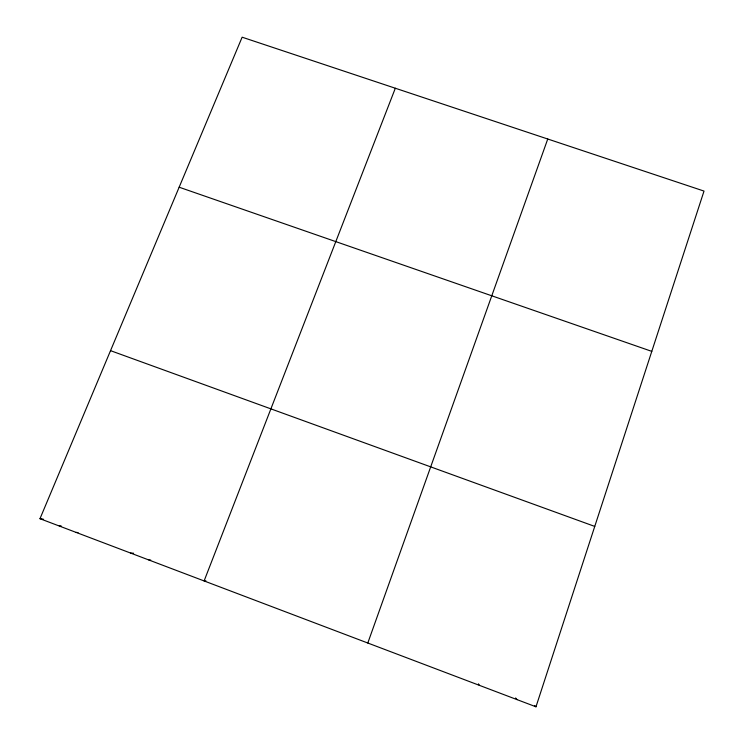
<?xml version="1.0" encoding="UTF-8"?>
<svg xmlns="http://www.w3.org/2000/svg" width="744" height="744" viewBox="0 0 744 744"><rect width="100%" height="100%" fill="white"/><g stroke="black" fill="none" stroke-linecap="round" stroke-linejoin="round"><path stroke-width="1.12" d="M535.978 706.8L704.019 191.078L242.135 37.2L39.981 518.698L535.978 706.8L534.694 705.479M367.796 643.021L547.751 139.016M395.324 88.238L204.107 580.943L205.93 580.813M148.893 560L150.753 560.055M130.609 553.062L133.595 553.22M76.065 532.379L78.055 532.592M59.036 525.655L61.138 525.915M39.981 518.698L43.282 519.145M179.155 187.209L651.791 351.373M110.531 350.657L594.754 526.417M515.592 697.956L517.061 699.63M478.42 683.857L479.406 685.345"/></g></svg>
